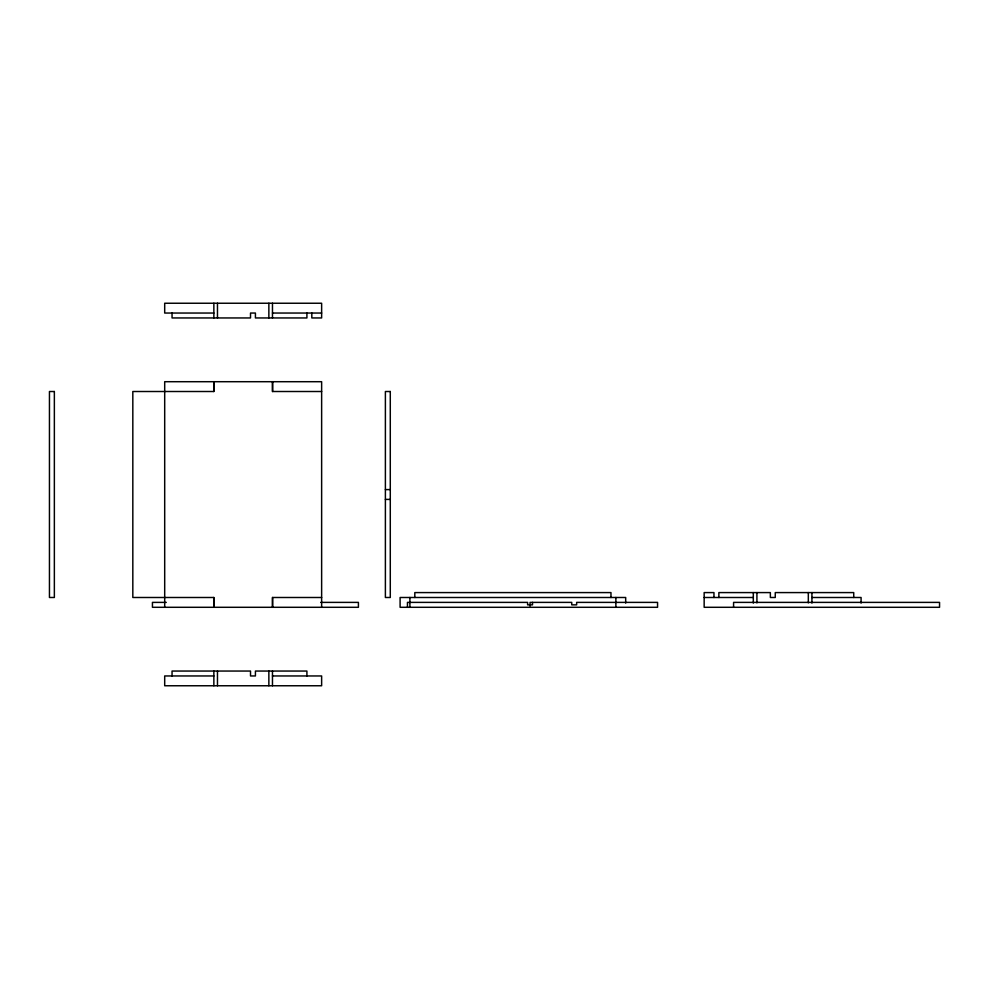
<?xml version="1.0" encoding="UTF-8"?>
<svg xmlns="http://www.w3.org/2000/svg" width="989" height="989" viewBox="0 0 989 989"><rect width="100%" height="100%" fill="white"/><g stroke="black" fill="none" stroke-linecap="round" stroke-linejoin="round"><path stroke-width="1.48" d="M213.859 313.043L164.693 313.043L164.693 303.24L321.635 303.24L321.635 317.951L311.819 317.951L311.819 313.043M272.47 313.043L321.635 313.043M321.635 391.508L272.47 391.508L272.47 381.705M385.389 489.592L390.284 489.592M385.389 499.408L390.284 499.408M321.635 597.492L272.47 597.492L272.47 607.295M704.156 597.492L753.309 597.492M811.92 597.492L861.085 597.492L861.085 603.092M166.276 602.388L152.442 602.388L152.442 607.295L358.414 607.295L358.414 602.388L320.683 602.388M213.859 675.957L164.693 675.957L164.693 685.76L321.635 685.76L321.635 675.957L272.47 675.957M853.73 597.492L853.73 592.584L775.265 592.584L775.265 597.492L770.357 597.492L770.357 592.584L718.867 592.584L718.867 597.492M811.92 592.584L811.92 603.092M808.322 592.584L808.322 602.882M756.919 592.584L756.919 602.882M753.309 592.584L753.309 603.092M733.578 607.295L733.578 602.388L939.55 602.388L939.55 607.295L704.156 607.295L704.156 592.584L713.959 592.584L713.959 597.492M625.691 603.092L625.691 597.492L400.1 597.492L400.1 607.295L657.561 607.295L657.561 602.388L576.649 602.388L576.649 604.848L571.741 604.848L571.741 602.388L530.055 602.388L530.055 606.072M615.875 597.492L615.875 607.295M610.967 597.492L610.967 592.584L414.811 592.584L414.811 597.492M532.502 602.388L532.502 604.848L527.607 604.848L527.607 602.388L407.456 602.388L407.456 607.295M409.903 597.492L409.903 607.295M321.635 607.295L321.635 381.705L164.693 381.705L164.693 607.295M306.911 313.043L306.911 317.951L255.422 317.951L255.422 313.043L250.514 313.043L250.514 317.951L172.049 317.951L172.049 313.043M306.911 675.957L306.911 671.049L255.422 671.049L255.422 675.957L250.514 675.957L250.514 671.049L172.049 671.049L172.049 675.957M272.593 381.705L272.593 391.508M272.593 597.492L272.593 607.295M272.47 303.24L272.47 317.951M272.47 671.049L272.47 685.76M268.86 303.24L268.86 317.951M268.86 671.049L268.86 685.76M217.469 303.24L217.469 317.951M217.469 671.049L217.469 685.76M213.859 303.24L213.859 317.951M213.859 381.705L213.859 391.508L132.823 391.508L132.823 597.492L213.859 597.492L213.859 607.295M213.859 671.049L213.859 685.76M213.735 381.705L213.735 391.508M213.735 597.492L213.735 607.295M54.358 391.508L49.45 391.508L49.45 597.492L54.358 597.492L54.358 391.508M390.284 391.508L385.389 391.508L385.389 597.492L390.284 597.492L390.284 391.508"/></g></svg>
